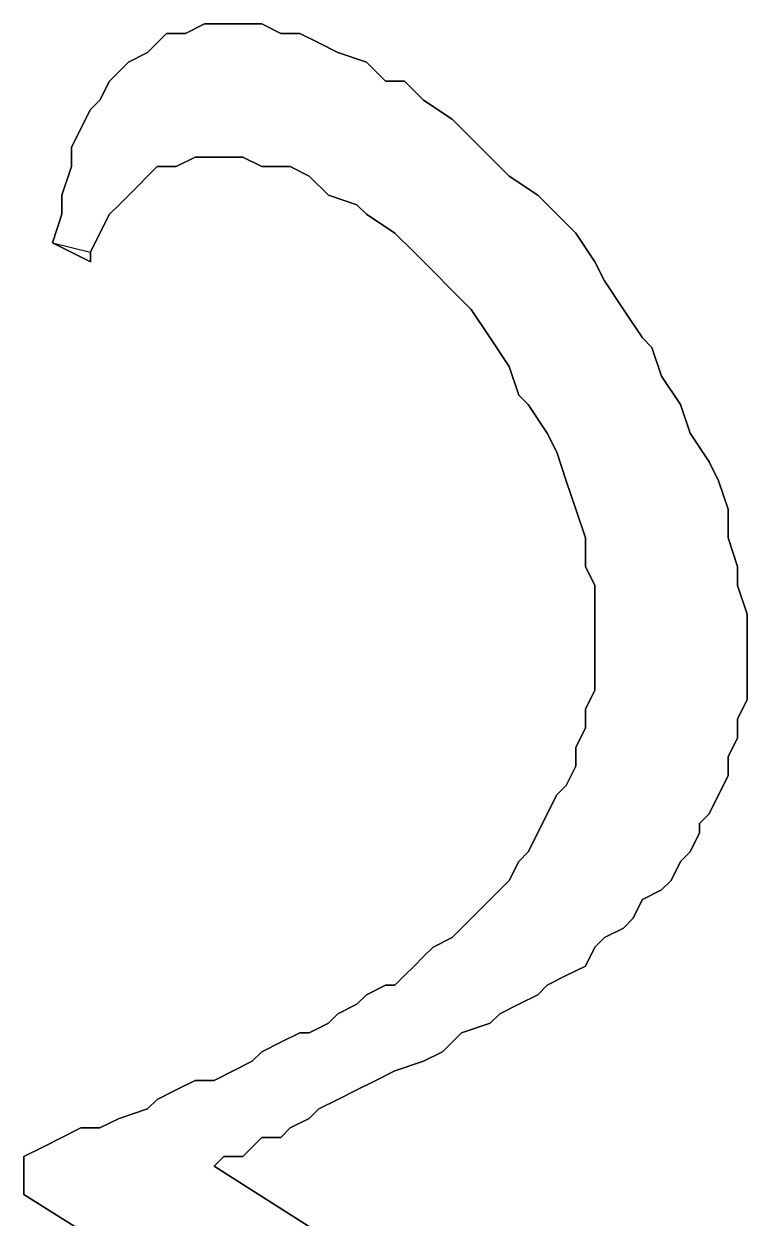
# Model space of a CAD drawing. Header units: inches. Extents: x -1482 to -895, y -39 to 122.
# Drawn here: x -1040.7902 to -1040.729, y 22.3524 to 22.4534 of the extents above; entities that cross this region are included whole.
import ezdxf

# ---------------------------------------------------------------- set-up
doc = ezdxf.new("R2010")
doc.units = ezdxf.units.IN
doc.header["$MEASUREMENT"] = 0

msp = doc.modelspace()

# ---------------------------------------------------------------- linework, layer by layer
for p, q in [((-1040.77493, 22.45344), (-1040.77654, 22.45263)), ((-1040.77654, 22.45263), (-1040.77493, 22.45344)), ((-1040.77493, 22.45344), (-1040.77654, 22.45263)), ((-1040.77332, 22.45344), (-1040.77493, 22.45344)), ((-1040.77493, 22.45344), (-1040.77332, 22.45344)), ((-1040.77332, 22.45344), (-1040.77493, 22.45344)), ((-1040.7717, 22.45344), (-1040.77332, 22.45344)), ((-1040.77332, 22.45344), (-1040.7717, 22.45344)), ((-1040.7717, 22.45344), (-1040.77332, 22.45344)), ((-1040.77009, 22.45344), (-1040.7717, 22.45344)), ((-1040.7717, 22.45344), (-1040.77009, 22.45344)), ((-1040.77009, 22.45344), (-1040.7717, 22.45344)), ((-1040.76848, 22.45263), (-1040.77009, 22.45344)), ((-1040.77009, 22.45344), (-1040.76848, 22.45263)), ((-1040.76848, 22.45263), (-1040.77009, 22.45344)), ((-1040.77815, 22.45263), (-1040.77895, 22.45183)), ((-1040.77895, 22.45183), (-1040.77815, 22.45263)), ((-1040.77815, 22.45263), (-1040.77895, 22.45183)), ((-1040.77654, 22.45263), (-1040.77815, 22.45263)), ((-1040.77815, 22.45263), (-1040.77654, 22.45263)), ((-1040.77654, 22.45263), (-1040.77815, 22.45263)), ((-1040.76687, 22.45263), (-1040.76848, 22.45263)), ((-1040.76848, 22.45263), (-1040.76687, 22.45263)), ((-1040.76687, 22.45263), (-1040.76848, 22.45263)), ((-1040.76526, 22.45183), (-1040.76687, 22.45263)), ((-1040.76687, 22.45263), (-1040.76526, 22.45183)), ((-1040.76526, 22.45183), (-1040.76687, 22.45263)), ((-1040.77976, 22.45102), (-1040.78137, 22.45021)), ((-1040.78137, 22.45021), (-1040.77976, 22.45102)), ((-1040.77976, 22.45102), (-1040.78137, 22.45021)), ((-1040.77895, 22.45183), (-1040.77976, 22.45102)), ((-1040.77976, 22.45102), (-1040.77895, 22.45183)), ((-1040.77895, 22.45183), (-1040.77976, 22.45102)), ((-1040.76365, 22.45102), (-1040.76526, 22.45183)), ((-1040.76526, 22.45183), (-1040.76365, 22.45102)), ((-1040.76365, 22.45102), (-1040.76526, 22.45183)), ((-1040.76123, 22.45021), (-1040.76365, 22.45102)), ((-1040.76365, 22.45102), (-1040.76123, 22.45021)), ((-1040.76123, 22.45021), (-1040.76365, 22.45102)), ((-1040.78137, 22.45021), (-1040.78217, 22.44941)), ((-1040.78217, 22.44941), (-1040.78137, 22.45021)), ((-1040.78137, 22.45021), (-1040.78217, 22.44941)), ((-1040.75962, 22.4486), (-1040.76123, 22.45021)), ((-1040.76123, 22.45021), (-1040.75962, 22.4486)), ((-1040.75962, 22.4486), (-1040.76123, 22.45021)), ((-1040.78217, 22.44941), (-1040.78298, 22.4486)), ((-1040.78298, 22.4486), (-1040.78217, 22.44941)), ((-1040.78217, 22.44941), (-1040.78298, 22.4486)), ((-1040.78298, 22.4486), (-1040.78379, 22.44699)), ((-1040.78379, 22.44699), (-1040.78298, 22.4486)), ((-1040.78298, 22.4486), (-1040.78379, 22.44699)), ((-1040.75801, 22.4486), (-1040.75962, 22.4486)), ((-1040.75962, 22.4486), (-1040.75801, 22.4486)), ((-1040.75801, 22.4486), (-1040.75962, 22.4486)), ((-1040.7564, 22.44699), (-1040.75801, 22.4486)), ((-1040.75801, 22.4486), (-1040.7564, 22.44699)), ((-1040.7564, 22.44699), (-1040.75801, 22.4486)), ((-1040.78379, 22.44699), (-1040.78459, 22.44619)), ((-1040.78459, 22.44619), (-1040.78379, 22.44699)), ((-1040.78379, 22.44699), (-1040.78459, 22.44619)), ((-1040.75399, 22.44538), (-1040.7564, 22.44699)), ((-1040.7564, 22.44699), (-1040.75399, 22.44538)), ((-1040.75399, 22.44538), (-1040.7564, 22.44699)), ((-1040.78459, 22.44619), (-1040.7854, 22.44458)), ((-1040.7854, 22.44458), (-1040.78459, 22.44619)), ((-1040.78459, 22.44619), (-1040.7854, 22.44458)), ((-1040.75238, 22.44377), (-1040.75399, 22.44538)), ((-1040.75399, 22.44538), (-1040.75238, 22.44377)), ((-1040.75238, 22.44377), (-1040.75399, 22.44538)), ((-1040.7854, 22.44458), (-1040.7862, 22.44297)), ((-1040.7862, 22.44297), (-1040.7854, 22.44458)), ((-1040.7854, 22.44458), (-1040.7862, 22.44297)), ((-1040.7862, 22.44297), (-1040.7862, 22.44136)), ((-1040.7862, 22.44136), (-1040.7862, 22.44297)), ((-1040.7862, 22.44297), (-1040.7862, 22.44136)), ((-1040.75076, 22.44216), (-1040.75238, 22.44377)), ((-1040.75238, 22.44377), (-1040.75076, 22.44216)), ((-1040.75076, 22.44216), (-1040.75238, 22.44377)), ((-1040.77734, 22.44136), (-1040.77573, 22.44216)), ((-1040.77573, 22.44216), (-1040.77734, 22.44136)), ((-1040.77734, 22.44136), (-1040.77573, 22.44216)), ((-1040.77573, 22.44216), (-1040.77493, 22.44216)), ((-1040.77493, 22.44216), (-1040.77573, 22.44216)), ((-1040.77573, 22.44216), (-1040.77493, 22.44216)), ((-1040.77493, 22.44216), (-1040.77332, 22.44216)), ((-1040.77332, 22.44216), (-1040.77493, 22.44216)), ((-1040.77493, 22.44216), (-1040.77332, 22.44216)), ((-1040.77332, 22.44216), (-1040.7717, 22.44216)), ((-1040.7717, 22.44216), (-1040.77332, 22.44216)), ((-1040.77332, 22.44216), (-1040.7717, 22.44216)), ((-1040.7717, 22.44216), (-1040.77009, 22.44136)), ((-1040.77009, 22.44136), (-1040.7717, 22.44216)), ((-1040.7717, 22.44216), (-1040.77009, 22.44136)), ((-1040.74915, 22.44055), (-1040.75076, 22.44216)), ((-1040.75076, 22.44216), (-1040.74915, 22.44055)), ((-1040.74915, 22.44055), (-1040.75076, 22.44216)), ((-1040.7862, 22.44136), (-1040.78701, 22.43894)), ((-1040.78701, 22.43894), (-1040.7862, 22.44136)), ((-1040.7862, 22.44136), (-1040.78701, 22.43894)), ((-1040.77976, 22.44055), (-1040.77895, 22.44136)), ((-1040.77895, 22.44136), (-1040.77976, 22.44055)), ((-1040.77976, 22.44055), (-1040.77895, 22.44136)), ((-1040.77895, 22.44136), (-1040.77734, 22.44136)), ((-1040.77734, 22.44136), (-1040.77895, 22.44136)), ((-1040.77895, 22.44136), (-1040.77734, 22.44136)), ((-1040.77009, 22.44136), (-1040.76768, 22.44136)), ((-1040.76768, 22.44136), (-1040.77009, 22.44136)), ((-1040.77009, 22.44136), (-1040.76768, 22.44136)), ((-1040.76768, 22.44136), (-1040.76607, 22.44055)), ((-1040.76607, 22.44055), (-1040.76768, 22.44136)), ((-1040.76768, 22.44136), (-1040.76607, 22.44055)), ((-1040.78056, 22.43974), (-1040.77976, 22.44055)), ((-1040.77976, 22.44055), (-1040.78056, 22.43974)), ((-1040.78056, 22.43974), (-1040.77976, 22.44055)), ((-1040.76607, 22.44055), (-1040.76446, 22.43894)), ((-1040.76446, 22.43894), (-1040.76607, 22.44055)), ((-1040.76607, 22.44055), (-1040.76446, 22.43894)), ((-1040.74674, 22.43894), (-1040.74915, 22.44055)), ((-1040.74915, 22.44055), (-1040.74674, 22.43894)), ((-1040.74674, 22.43894), (-1040.74915, 22.44055)), ((-1040.78701, 22.43894), (-1040.78701, 22.43733)), ((-1040.78701, 22.43733), (-1040.78701, 22.43894)), ((-1040.78701, 22.43894), (-1040.78701, 22.43733)), ((-1040.78217, 22.43813), (-1040.78056, 22.43974)), ((-1040.78056, 22.43974), (-1040.78217, 22.43813)), ((-1040.78217, 22.43813), (-1040.78056, 22.43974)), ((-1040.76446, 22.43894), (-1040.76204, 22.43813)), ((-1040.76204, 22.43813), (-1040.76446, 22.43894)), ((-1040.76446, 22.43894), (-1040.76204, 22.43813)), ((-1040.74513, 22.43733), (-1040.74674, 22.43894)), ((-1040.74674, 22.43894), (-1040.74513, 22.43733)), ((-1040.74513, 22.43733), (-1040.74674, 22.43894)), ((-1040.78298, 22.43733), (-1040.78217, 22.43813)), ((-1040.78217, 22.43813), (-1040.78298, 22.43733)), ((-1040.78298, 22.43733), (-1040.78217, 22.43813)), ((-1040.76204, 22.43813), (-1040.76123, 22.43733)), ((-1040.76123, 22.43733), (-1040.76204, 22.43813)), ((-1040.76204, 22.43813), (-1040.76123, 22.43733)), ((-1040.78701, 22.43733), (-1040.78781, 22.43491)), ((-1040.78781, 22.43491), (-1040.78701, 22.43733)), ((-1040.78701, 22.43733), (-1040.78781, 22.43491)), ((-1040.78379, 22.43572), (-1040.78298, 22.43733)), ((-1040.78298, 22.43733), (-1040.78379, 22.43572)), ((-1040.78379, 22.43572), (-1040.78298, 22.43733)), ((-1040.76123, 22.43733), (-1040.75882, 22.43572)), ((-1040.75882, 22.43572), (-1040.76123, 22.43733)), ((-1040.76123, 22.43733), (-1040.75882, 22.43572)), ((-1040.74352, 22.43572), (-1040.74513, 22.43733)), ((-1040.74513, 22.43733), (-1040.74352, 22.43572)), ((-1040.74352, 22.43572), (-1040.74513, 22.43733)), ((-1040.78781, 22.43491), (-1040.78459, 22.43411)), ((-1040.78459, 22.4333), (-1040.78781, 22.43491)), ((-1040.78781, 22.43491), (-1040.78459, 22.4333)), ((-1040.78459, 22.43411), (-1040.78379, 22.43572)), ((-1040.78379, 22.43572), (-1040.78459, 22.43411)), ((-1040.78459, 22.43411), (-1040.78379, 22.43572)), ((-1040.75882, 22.43572), (-1040.75721, 22.43411)), ((-1040.75721, 22.43411), (-1040.75882, 22.43572)), ((-1040.75882, 22.43572), (-1040.75721, 22.43411)), ((-1040.7419, 22.4333), (-1040.74352, 22.43572)), ((-1040.74352, 22.43572), (-1040.7419, 22.4333)), ((-1040.7419, 22.4333), (-1040.74352, 22.43572)), ((-1040.78459, 22.4333), (-1040.78459, 22.43411)), ((-1040.78459, 22.43411), (-1040.78459, 22.4333)), ((-1040.75721, 22.43411), (-1040.7556, 22.4325)), ((-1040.7556, 22.4325), (-1040.75721, 22.43411)), ((-1040.75721, 22.43411), (-1040.7556, 22.4325)), ((-1040.7411, 22.43169), (-1040.7419, 22.4333)), ((-1040.7419, 22.4333), (-1040.7411, 22.43169)), ((-1040.7411, 22.43169), (-1040.7419, 22.4333)), ((-1040.7556, 22.4325), (-1040.75399, 22.43089)), ((-1040.75399, 22.43089), (-1040.7556, 22.4325)), ((-1040.7556, 22.4325), (-1040.75399, 22.43089)), ((-1040.75399, 22.43089), (-1040.75238, 22.42927)), ((-1040.75238, 22.42927), (-1040.75399, 22.43089)), ((-1040.75399, 22.43089), (-1040.75238, 22.42927)), ((-1040.73949, 22.42927), (-1040.7411, 22.43169)), ((-1040.7411, 22.43169), (-1040.73949, 22.42927)), ((-1040.73949, 22.42927), (-1040.7411, 22.43169)), ((-1040.75238, 22.42927), (-1040.75076, 22.42686)), ((-1040.75076, 22.42686), (-1040.75238, 22.42927)), ((-1040.75238, 22.42927), (-1040.75076, 22.42686)), ((-1040.73788, 22.42686), (-1040.73949, 22.42927)), ((-1040.73949, 22.42927), (-1040.73788, 22.42686)), ((-1040.73788, 22.42686), (-1040.73949, 22.42927)), ((-1040.75076, 22.42686), (-1040.74915, 22.42444)), ((-1040.74915, 22.42444), (-1040.75076, 22.42686)), ((-1040.75076, 22.42686), (-1040.74915, 22.42444)), ((-1040.73707, 22.42605), (-1040.73788, 22.42686)), ((-1040.73788, 22.42686), (-1040.73707, 22.42605)), ((-1040.73707, 22.42605), (-1040.73788, 22.42686)), ((-1040.73627, 22.42364), (-1040.73707, 22.42605)), ((-1040.73707, 22.42605), (-1040.73627, 22.42364)), ((-1040.73627, 22.42364), (-1040.73707, 22.42605)), ((-1040.74915, 22.42444), (-1040.74835, 22.42203)), ((-1040.74835, 22.42203), (-1040.74915, 22.42444)), ((-1040.74915, 22.42444), (-1040.74835, 22.42203)), ((-1040.73466, 22.42122), (-1040.73627, 22.42364)), ((-1040.73627, 22.42364), (-1040.73466, 22.42122)), ((-1040.73466, 22.42122), (-1040.73627, 22.42364)), ((-1040.74835, 22.42203), (-1040.74754, 22.42122)), ((-1040.74754, 22.42122), (-1040.74835, 22.42203)), ((-1040.74835, 22.42203), (-1040.74754, 22.42122)), ((-1040.74754, 22.42122), (-1040.74593, 22.4188)), ((-1040.74593, 22.4188), (-1040.74754, 22.42122)), ((-1040.74754, 22.42122), (-1040.74593, 22.4188)), ((-1040.73385, 22.4188), (-1040.73466, 22.42122)), ((-1040.73466, 22.42122), (-1040.73385, 22.4188)), ((-1040.73385, 22.4188), (-1040.73466, 22.42122)), ((-1040.74593, 22.4188), (-1040.74513, 22.41719)), ((-1040.74513, 22.41719), (-1040.74593, 22.4188)), ((-1040.74593, 22.4188), (-1040.74513, 22.41719)), ((-1040.73224, 22.41639), (-1040.73385, 22.4188)), ((-1040.73385, 22.4188), (-1040.73224, 22.41639)), ((-1040.73224, 22.41639), (-1040.73385, 22.4188)), ((-1040.74513, 22.41719), (-1040.74432, 22.41478)), ((-1040.74432, 22.41478), (-1040.74513, 22.41719)), ((-1040.74513, 22.41719), (-1040.74432, 22.41478)), ((-1040.73143, 22.41478), (-1040.73224, 22.41639)), ((-1040.73224, 22.41639), (-1040.73143, 22.41478)), ((-1040.73143, 22.41478), (-1040.73224, 22.41639)), ((-1040.74432, 22.41478), (-1040.74352, 22.41236)), ((-1040.74352, 22.41236), (-1040.74432, 22.41478)), ((-1040.74432, 22.41478), (-1040.74352, 22.41236)), ((-1040.73063, 22.41236), (-1040.73143, 22.41478)), ((-1040.73143, 22.41478), (-1040.73063, 22.41236)), ((-1040.73063, 22.41236), (-1040.73143, 22.41478)), ((-1040.74352, 22.41236), (-1040.74271, 22.40994)), ((-1040.74271, 22.40994), (-1040.74352, 22.41236)), ((-1040.74352, 22.41236), (-1040.74271, 22.40994)), ((-1040.73063, 22.40994), (-1040.73063, 22.41236)), ((-1040.73063, 22.41236), (-1040.73063, 22.40994)), ((-1040.73063, 22.40994), (-1040.73063, 22.41236)), ((-1040.74271, 22.40994), (-1040.74271, 22.40753)), ((-1040.74271, 22.40753), (-1040.74271, 22.40994)), ((-1040.74271, 22.40994), (-1040.74271, 22.40753)), ((-1040.72982, 22.40753), (-1040.73063, 22.40994)), ((-1040.73063, 22.40994), (-1040.72982, 22.40753)), ((-1040.72982, 22.40753), (-1040.73063, 22.40994)), ((-1040.74271, 22.40753), (-1040.7419, 22.40592)), ((-1040.7419, 22.40592), (-1040.74271, 22.40753)), ((-1040.74271, 22.40753), (-1040.7419, 22.40592)), ((-1040.72982, 22.40592), (-1040.72982, 22.40753)), ((-1040.72982, 22.40753), (-1040.72982, 22.40592)), ((-1040.72982, 22.40592), (-1040.72982, 22.40753)), ((-1040.7419, 22.40592), (-1040.7419, 22.4035)), ((-1040.7419, 22.4035), (-1040.7419, 22.40592)), ((-1040.7419, 22.40592), (-1040.7419, 22.4035)), ((-1040.72902, 22.4035), (-1040.72982, 22.40592)), ((-1040.72982, 22.40592), (-1040.72902, 22.4035)), ((-1040.72902, 22.4035), (-1040.72982, 22.40592)), ((-1040.7419, 22.4035), (-1040.7419, 22.40109)), ((-1040.7419, 22.40109), (-1040.7419, 22.4035)), ((-1040.7419, 22.4035), (-1040.7419, 22.40109)), ((-1040.72902, 22.40109), (-1040.72902, 22.4035)), ((-1040.72902, 22.4035), (-1040.72902, 22.40109)), ((-1040.72902, 22.40109), (-1040.72902, 22.4035)), ((-1040.7419, 22.40109), (-1040.7419, 22.40028)), ((-1040.7419, 22.40028), (-1040.7419, 22.40109)), ((-1040.7419, 22.40109), (-1040.7419, 22.40028)), ((-1040.72902, 22.40028), (-1040.72902, 22.40109)), ((-1040.72902, 22.40109), (-1040.72902, 22.40028)), ((-1040.72902, 22.40028), (-1040.72902, 22.40109)), ((-1040.7419, 22.40028), (-1040.7419, 22.39867)), ((-1040.7419, 22.39867), (-1040.7419, 22.40028)), ((-1040.7419, 22.40028), (-1040.7419, 22.39867)), ((-1040.72902, 22.39867), (-1040.72902, 22.40028)), ((-1040.72902, 22.40028), (-1040.72902, 22.39867)), ((-1040.72902, 22.39867), (-1040.72902, 22.40028)), ((-1040.7419, 22.39867), (-1040.7419, 22.39706)), ((-1040.7419, 22.39706), (-1040.7419, 22.39867)), ((-1040.7419, 22.39867), (-1040.7419, 22.39706)), ((-1040.72902, 22.39625), (-1040.72902, 22.39867)), ((-1040.72902, 22.39867), (-1040.72902, 22.39625)), ((-1040.72902, 22.39625), (-1040.72902, 22.39867)), ((-1040.7419, 22.39706), (-1040.74271, 22.39545)), ((-1040.74271, 22.39545), (-1040.7419, 22.39706)), ((-1040.7419, 22.39706), (-1040.74271, 22.39545)), ((-1040.74271, 22.39545), (-1040.74271, 22.39384)), ((-1040.74271, 22.39384), (-1040.74271, 22.39545)), ((-1040.74271, 22.39545), (-1040.74271, 22.39384)), ((-1040.72982, 22.39464), (-1040.72902, 22.39625)), ((-1040.72902, 22.39625), (-1040.72982, 22.39464)), ((-1040.72982, 22.39464), (-1040.72902, 22.39625)), ((-1040.72982, 22.39303), (-1040.72982, 22.39464)), ((-1040.72982, 22.39464), (-1040.72982, 22.39303)), ((-1040.72982, 22.39303), (-1040.72982, 22.39464)), ((-1040.74271, 22.39384), (-1040.74352, 22.39223)), ((-1040.74352, 22.39223), (-1040.74271, 22.39384)), ((-1040.74271, 22.39384), (-1040.74352, 22.39223)), ((-1040.73063, 22.39142), (-1040.72982, 22.39303)), ((-1040.72982, 22.39303), (-1040.73063, 22.39142)), ((-1040.73063, 22.39142), (-1040.72982, 22.39303)), ((-1040.74352, 22.39223), (-1040.74352, 22.39062)), ((-1040.74352, 22.39062), (-1040.74352, 22.39223)), ((-1040.74352, 22.39223), (-1040.74352, 22.39062)), ((-1040.73063, 22.38981), (-1040.73063, 22.39142)), ((-1040.73063, 22.39142), (-1040.73063, 22.38981)), ((-1040.73063, 22.38981), (-1040.73063, 22.39142)), ((-1040.74352, 22.39062), (-1040.74432, 22.389)), ((-1040.74432, 22.389), (-1040.74352, 22.39062)), ((-1040.74352, 22.39062), (-1040.74432, 22.389)), ((-1040.73143, 22.3882), (-1040.73063, 22.38981)), ((-1040.73063, 22.38981), (-1040.73143, 22.3882)), ((-1040.73143, 22.3882), (-1040.73063, 22.38981)), ((-1040.74432, 22.389), (-1040.74513, 22.3882)), ((-1040.74513, 22.3882), (-1040.74432, 22.389)), ((-1040.74432, 22.389), (-1040.74513, 22.3882)), ((-1040.74513, 22.3882), (-1040.74593, 22.38659)), ((-1040.74593, 22.38659), (-1040.74513, 22.3882)), ((-1040.74513, 22.3882), (-1040.74593, 22.38659)), ((-1040.73224, 22.38659), (-1040.73143, 22.3882)), ((-1040.73143, 22.3882), (-1040.73224, 22.38659)), ((-1040.73224, 22.38659), (-1040.73143, 22.3882)), ((-1040.74593, 22.38659), (-1040.74674, 22.38498)), ((-1040.74674, 22.38498), (-1040.74593, 22.38659)), ((-1040.74593, 22.38659), (-1040.74674, 22.38498)), ((-1040.73305, 22.38578), (-1040.73224, 22.38659)), ((-1040.73224, 22.38659), (-1040.73305, 22.38578)), ((-1040.73305, 22.38578), (-1040.73224, 22.38659)), ((-1040.73305, 22.38498), (-1040.73305, 22.38578)), ((-1040.73305, 22.38578), (-1040.73305, 22.38498)), ((-1040.73305, 22.38498), (-1040.73305, 22.38578)), ((-1040.74674, 22.38498), (-1040.74754, 22.38337)), ((-1040.74754, 22.38337), (-1040.74674, 22.38498)), ((-1040.74674, 22.38498), (-1040.74754, 22.38337)), ((-1040.73385, 22.38337), (-1040.73305, 22.38498)), ((-1040.73305, 22.38498), (-1040.73385, 22.38337)), ((-1040.73385, 22.38337), (-1040.73305, 22.38498)), ((-1040.74754, 22.38337), (-1040.74835, 22.38256)), ((-1040.74835, 22.38256), (-1040.74754, 22.38337)), ((-1040.74754, 22.38337), (-1040.74835, 22.38256)), ((-1040.73466, 22.38256), (-1040.73385, 22.38337)), ((-1040.73385, 22.38337), (-1040.73466, 22.38256)), ((-1040.73466, 22.38256), (-1040.73385, 22.38337)), ((-1040.74835, 22.38256), (-1040.74915, 22.38095)), ((-1040.74915, 22.38095), (-1040.74835, 22.38256)), ((-1040.74835, 22.38256), (-1040.74915, 22.38095)), ((-1040.73546, 22.38095), (-1040.73466, 22.38256)), ((-1040.73466, 22.38256), (-1040.73546, 22.38095)), ((-1040.73546, 22.38095), (-1040.73466, 22.38256)), ((-1040.74915, 22.38095), (-1040.75076, 22.37934)), ((-1040.75076, 22.37934), (-1040.74915, 22.38095)), ((-1040.74915, 22.38095), (-1040.75076, 22.37934)), ((-1040.73627, 22.38015), (-1040.73546, 22.38095)), ((-1040.73546, 22.38095), (-1040.73627, 22.38015)), ((-1040.73627, 22.38015), (-1040.73546, 22.38095)), ((-1040.75076, 22.37934), (-1040.75157, 22.37853)), ((-1040.75157, 22.37853), (-1040.75076, 22.37934)), ((-1040.75076, 22.37934), (-1040.75157, 22.37853)), ((-1040.73868, 22.37773), (-1040.73788, 22.37934)), ((-1040.73788, 22.37934), (-1040.73868, 22.37773)), ((-1040.73868, 22.37773), (-1040.73788, 22.37934)), ((-1040.73788, 22.37934), (-1040.73627, 22.38015)), ((-1040.73627, 22.38015), (-1040.73788, 22.37934)), ((-1040.73788, 22.37934), (-1040.73627, 22.38015)), ((-1040.75157, 22.37853), (-1040.75318, 22.37692)), ((-1040.75318, 22.37692), (-1040.75157, 22.37853)), ((-1040.75157, 22.37853), (-1040.75318, 22.37692)), ((-1040.73949, 22.37692), (-1040.73868, 22.37773)), ((-1040.73868, 22.37773), (-1040.73949, 22.37692)), ((-1040.73949, 22.37692), (-1040.73868, 22.37773)), ((-1040.75318, 22.37692), (-1040.75399, 22.37612)), ((-1040.75399, 22.37612), (-1040.75318, 22.37692)), ((-1040.75318, 22.37692), (-1040.75399, 22.37612)), ((-1040.75318, 22.37692), (-1040.75318, 22.37692)), ((-1040.7411, 22.37612), (-1040.73949, 22.37692)), ((-1040.73949, 22.37692), (-1040.7411, 22.37612)), ((-1040.7411, 22.37612), (-1040.73949, 22.37692)), ((-1040.7556, 22.37531), (-1040.7564, 22.37451)), ((-1040.7564, 22.37451), (-1040.7556, 22.37531)), ((-1040.7556, 22.37531), (-1040.7564, 22.37451)), ((-1040.75399, 22.37612), (-1040.7556, 22.37531)), ((-1040.7556, 22.37531), (-1040.75399, 22.37612)), ((-1040.75399, 22.37612), (-1040.7556, 22.37531)), ((-1040.74271, 22.3737), (-1040.7419, 22.37531)), ((-1040.7419, 22.37531), (-1040.74271, 22.3737)), ((-1040.74271, 22.3737), (-1040.7419, 22.37531)), ((-1040.7419, 22.37531), (-1040.7411, 22.37612)), ((-1040.7411, 22.37612), (-1040.7419, 22.37531)), ((-1040.7419, 22.37531), (-1040.7411, 22.37612)), ((-1040.7564, 22.37451), (-1040.75721, 22.3737)), ((-1040.75721, 22.3737), (-1040.7564, 22.37451)), ((-1040.7564, 22.37451), (-1040.75721, 22.3737)), ((-1040.75721, 22.3737), (-1040.75801, 22.3729)), ((-1040.75801, 22.3729), (-1040.75721, 22.3737)), ((-1040.75721, 22.3737), (-1040.75801, 22.3729)), ((-1040.74432, 22.3729), (-1040.74271, 22.3737)), ((-1040.74271, 22.3737), (-1040.74432, 22.3729)), ((-1040.74432, 22.3729), (-1040.74271, 22.3737)), ((-1040.75801, 22.3729), (-1040.75882, 22.37209)), ((-1040.75882, 22.37209), (-1040.75801, 22.3729)), ((-1040.75801, 22.3729), (-1040.75882, 22.37209)), ((-1040.74593, 22.37209), (-1040.74432, 22.3729)), ((-1040.74432, 22.3729), (-1040.74593, 22.37209)), ((-1040.74593, 22.37209), (-1040.74432, 22.3729)), ((-1040.76123, 22.37129), (-1040.76204, 22.37048)), ((-1040.76204, 22.37048), (-1040.76123, 22.37129)), ((-1040.76123, 22.37129), (-1040.76204, 22.37048)), ((-1040.75962, 22.37209), (-1040.76123, 22.37129)), ((-1040.76123, 22.37129), (-1040.75962, 22.37209)), ((-1040.75962, 22.37209), (-1040.76123, 22.37129)), ((-1040.75882, 22.37209), (-1040.75962, 22.37209)), ((-1040.75962, 22.37209), (-1040.75882, 22.37209)), ((-1040.75882, 22.37209), (-1040.75962, 22.37209)), ((-1040.74835, 22.37048), (-1040.74674, 22.37129)), ((-1040.74674, 22.37129), (-1040.74835, 22.37048)), ((-1040.74835, 22.37048), (-1040.74674, 22.37129)), ((-1040.74674, 22.37129), (-1040.74593, 22.37209)), ((-1040.74593, 22.37209), (-1040.74674, 22.37129)), ((-1040.74674, 22.37129), (-1040.74593, 22.37209)), ((-1040.76204, 22.37048), (-1040.76365, 22.36968)), ((-1040.76365, 22.36968), (-1040.76204, 22.37048)), ((-1040.76204, 22.37048), (-1040.76365, 22.36968)), ((-1040.74996, 22.36968), (-1040.74835, 22.37048)), ((-1040.74835, 22.37048), (-1040.74996, 22.36968)), ((-1040.74996, 22.36968), (-1040.74835, 22.37048)), ((-1040.76365, 22.36968), (-1040.76446, 22.36887)), ((-1040.76446, 22.36887), (-1040.76365, 22.36968)), ((-1040.76365, 22.36968), (-1040.76446, 22.36887)), ((-1040.75076, 22.36887), (-1040.74996, 22.36968)), ((-1040.74996, 22.36968), (-1040.75076, 22.36887)), ((-1040.75076, 22.36887), (-1040.74996, 22.36968)), ((-1040.76446, 22.36887), (-1040.76607, 22.36806)), ((-1040.76607, 22.36806), (-1040.76446, 22.36887)), ((-1040.76446, 22.36887), (-1040.76607, 22.36806)), ((-1040.75318, 22.36806), (-1040.75076, 22.36887)), ((-1040.75076, 22.36887), (-1040.75318, 22.36806)), ((-1040.75318, 22.36806), (-1040.75076, 22.36887)), ((-1040.76848, 22.36726), (-1040.77009, 22.36645)), ((-1040.77009, 22.36645), (-1040.76848, 22.36726)), ((-1040.76848, 22.36726), (-1040.77009, 22.36645)), ((-1040.76687, 22.36806), (-1040.76848, 22.36726)), ((-1040.76848, 22.36726), (-1040.76687, 22.36806)), ((-1040.76687, 22.36806), (-1040.76848, 22.36726)), ((-1040.76607, 22.36806), (-1040.76687, 22.36806)), ((-1040.76687, 22.36806), (-1040.76607, 22.36806)), ((-1040.76607, 22.36806), (-1040.76687, 22.36806)), ((-1040.75479, 22.36645), (-1040.75318, 22.36806)), ((-1040.75318, 22.36806), (-1040.75479, 22.36645)), ((-1040.75479, 22.36645), (-1040.75318, 22.36806)), ((-1040.77009, 22.36645), (-1040.7709, 22.36565)), ((-1040.7709, 22.36565), (-1040.77009, 22.36645)), ((-1040.77009, 22.36645), (-1040.7709, 22.36565)), ((-1040.7564, 22.36565), (-1040.75479, 22.36645)), ((-1040.75479, 22.36645), (-1040.7564, 22.36565)), ((-1040.7564, 22.36565), (-1040.75479, 22.36645)), ((-1040.7709, 22.36565), (-1040.77251, 22.36484)), ((-1040.77251, 22.36484), (-1040.7709, 22.36565)), ((-1040.7709, 22.36565), (-1040.77251, 22.36484)), ((-1040.75882, 22.36484), (-1040.7564, 22.36565)), ((-1040.7564, 22.36565), (-1040.75882, 22.36484)), ((-1040.75882, 22.36484), (-1040.7564, 22.36565)), ((-1040.77251, 22.36484), (-1040.77412, 22.36404)), ((-1040.77412, 22.36404), (-1040.77251, 22.36484)), ((-1040.77251, 22.36484), (-1040.77412, 22.36404)), ((-1040.76043, 22.36404), (-1040.75882, 22.36484)), ((-1040.75882, 22.36484), (-1040.76043, 22.36404)), ((-1040.76043, 22.36404), (-1040.75882, 22.36484)), ((-1040.77734, 22.36323), (-1040.77895, 22.36243)), ((-1040.77895, 22.36243), (-1040.77734, 22.36323)), ((-1040.77734, 22.36323), (-1040.77895, 22.36243)), ((-1040.77573, 22.36404), (-1040.77734, 22.36323)), ((-1040.77734, 22.36323), (-1040.77573, 22.36404)), ((-1040.77573, 22.36404), (-1040.77734, 22.36323)), ((-1040.77412, 22.36404), (-1040.77573, 22.36404)), ((-1040.77573, 22.36404), (-1040.77412, 22.36404)), ((-1040.77412, 22.36404), (-1040.77573, 22.36404)), ((-1040.76365, 22.36243), (-1040.76204, 22.36323)), ((-1040.76204, 22.36323), (-1040.76365, 22.36243)), ((-1040.76365, 22.36243), (-1040.76204, 22.36323)), ((-1040.76204, 22.36323), (-1040.76043, 22.36404)), ((-1040.76043, 22.36404), (-1040.76204, 22.36323)), ((-1040.76204, 22.36323), (-1040.76043, 22.36404)), ((-1040.77895, 22.36243), (-1040.77976, 22.36162)), ((-1040.77976, 22.36162), (-1040.77895, 22.36243)), ((-1040.77895, 22.36243), (-1040.77976, 22.36162)), ((-1040.76526, 22.36162), (-1040.76365, 22.36243)), ((-1040.76365, 22.36243), (-1040.76526, 22.36162)), ((-1040.76526, 22.36162), (-1040.76365, 22.36243)), ((-1040.77976, 22.36162), (-1040.78217, 22.36082)), ((-1040.78217, 22.36082), (-1040.77976, 22.36162)), ((-1040.77976, 22.36162), (-1040.78217, 22.36082)), ((-1040.76607, 22.36082), (-1040.76526, 22.36162)), ((-1040.76526, 22.36162), (-1040.76607, 22.36082)), ((-1040.76607, 22.36082), (-1040.76526, 22.36162)), ((-1040.78217, 22.36082), (-1040.78379, 22.36001)), ((-1040.78379, 22.36001), (-1040.78217, 22.36082)), ((-1040.78217, 22.36082), (-1040.78379, 22.36001)), ((-1040.76768, 22.36001), (-1040.76607, 22.36082)), ((-1040.76607, 22.36082), (-1040.76768, 22.36001)), ((-1040.76768, 22.36001), (-1040.76607, 22.36082)), ((-1040.78701, 22.3592), (-1040.78862, 22.3584)), ((-1040.78862, 22.3584), (-1040.78701, 22.3592)), ((-1040.78701, 22.3592), (-1040.78862, 22.3584)), ((-1040.7854, 22.36001), (-1040.78701, 22.3592)), ((-1040.78701, 22.3592), (-1040.7854, 22.36001)), ((-1040.7854, 22.36001), (-1040.78701, 22.3592)), ((-1040.78379, 22.36001), (-1040.7854, 22.36001)), ((-1040.7854, 22.36001), (-1040.78379, 22.36001)), ((-1040.78379, 22.36001), (-1040.7854, 22.36001)), ((-1040.7709, 22.3584), (-1040.77009, 22.3592)), ((-1040.77009, 22.3592), (-1040.7709, 22.3584)), ((-1040.7709, 22.3584), (-1040.77009, 22.3592)), ((-1040.77009, 22.3592), (-1040.76848, 22.3592)), ((-1040.76848, 22.3592), (-1040.77009, 22.3592)), ((-1040.77009, 22.3592), (-1040.76848, 22.3592)), ((-1040.76848, 22.3592), (-1040.76768, 22.36001)), ((-1040.76768, 22.36001), (-1040.76848, 22.3592)), ((-1040.76848, 22.3592), (-1040.76768, 22.36001)), ((-1040.78862, 22.3584), (-1040.79023, 22.35759)), ((-1040.79023, 22.35759), (-1040.78862, 22.3584)), ((-1040.78862, 22.3584), (-1040.79023, 22.35759)), ((-1040.7717, 22.35759), (-1040.7709, 22.3584)), ((-1040.7709, 22.3584), (-1040.7717, 22.35759)), ((-1040.7717, 22.35759), (-1040.7709, 22.3584)), ((-1040.79023, 22.35759), (-1040.79023, 22.35437)), ((-1040.79023, 22.35437), (-1040.79023, 22.35759)), ((-1040.79023, 22.35759), (-1040.79023, 22.35437)), ((-1040.77412, 22.35679), (-1040.77332, 22.35759)), ((-1040.77332, 22.35759), (-1040.77412, 22.35679)), ((-1040.77412, 22.35679), (-1040.77332, 22.35759)), ((-1040.77332, 22.35759), (-1040.77251, 22.35759)), ((-1040.77251, 22.35759), (-1040.77332, 22.35759)), ((-1040.77332, 22.35759), (-1040.77251, 22.35759)), ((-1040.77251, 22.35759), (-1040.7717, 22.35759)), ((-1040.7717, 22.35759), (-1040.77251, 22.35759)), ((-1040.77251, 22.35759), (-1040.7717, 22.35759)), ((-1040.77412, 22.35679), (-1040.74754, 22.33988)), ((-1040.74754, 22.33988), (-1040.77412, 22.35679)), ((-1040.77412, 22.35679), (-1040.77412, 22.35679)), ((-1040.72982, 22.31652), (-1040.79023, 22.35437)), ((-1040.79023, 22.35437), (-1040.72982, 22.31652))]:
    msp.add_line(p, q)

doc.saveas('drawing.dxf')
